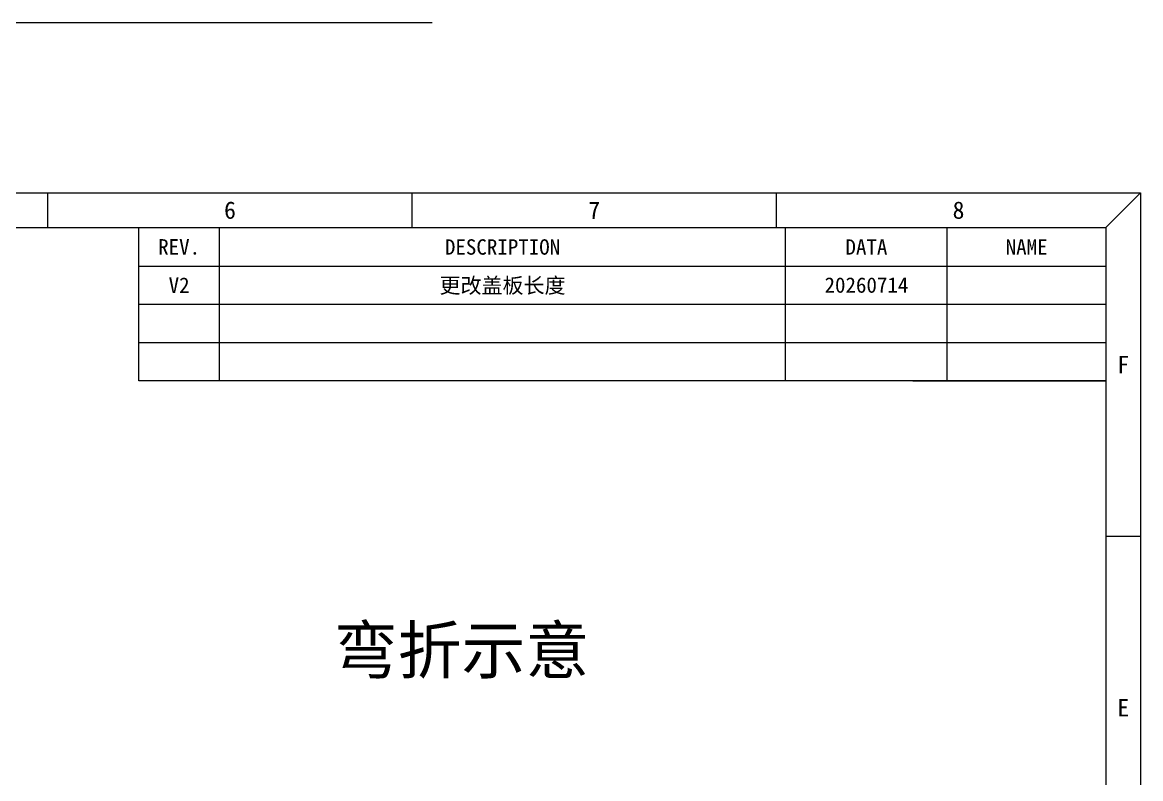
# Model space of a CAD drawing. Header units: millimetres. Extents: x 1773 to 2105, y 395 to 649.
# Drawn here: x 1977.6 to 2105, y 562.8 to 649 of the extents above; entities that cross this region are included whole.
import ezdxf
from ezdxf.enums import TextEntityAlignment as Align

# ---------------------------------------------------------------- set-up
doc = ezdxf.new("R2010")
doc.units = ezdxf.units.MM
doc.layers.add('FPC', color=40, linetype='Continuous', lineweight=20)
doc.layers.add('附料-尺寸标注', color=130, linetype='Continuous', lineweight=18)
doc.styles.add('WMF-ARIAL0', font='arial.ttf')
doc.styles.add('宋体', font='')
doc.styles.get('宋体').set_extended_font_data('SimSun')

# ---------------------------------------------------------------- blocks, each defined once
blk = doc.blocks.new('新块')
at = {"color": 1, "lineweight": 0}
blk.add_attdef('NAME', text='', height=5, dxfattribs=at).set_placement((0, 0), align=Align.MIDDLE)

msp = doc.modelspace()

# ---------------------------------------------------------------- linework, layer by layer
at = {"lineweight": 0}
for p, q in [((1980.511, 625.624), (1980.511, 629.576)), ((2022.008, 625.624), (2022.008, 629.576)), ((2063.506, 625.624), (2063.506, 629.576)), ((2101.052, 625.624), (2105.004, 629.576)), ((2000.069, 608.147), (2000.069, 625.624)), ((2064.554, 608.147), (2064.554, 625.624)), ((2082.978, 608.147), (2082.978, 625.624)), ((2101.052, 621.202), (1990.857, 621.202)), ((2101.052, 616.851), (1990.857, 616.851)), ((2101.052, 612.499), (1990.857, 612.499)), ((2101.052, 590.45), (2105.004, 590.45))]:
    msp.add_line(p, q, dxfattribs=at)
for points in [[(1773.023, 629.576), (2105.004, 629.576), (2105.004, 394.818), (1773.023, 394.818)], [(1776.975, 625.624), (2101.052, 625.624), (2101.052, 398.77), (1776.975, 398.77)], [(2101.052, 608.147), (1990.857, 608.147), (1990.857, 625.624), (2101.052, 625.624)]]:
    msp.add_lwpolyline(points, close=True, dxfattribs=at)
at = {"color": 7, "linetype": 'Continuous', "lineweight": 0}
msp.add_lwpolyline([(2079.055, 608.147), (2101.052, 608.147)], dxfattribs=at)
at = {"layer": 'FPC', "ltscale": 0.1}
msp.add_line((1842.099, 649.02), (2024.297, 649.02), dxfattribs=at)

# ---------------------------------------------------------------- block references
at = {"color": 0, "lineweight": 0}
ref = msp.add_blockref('新块', (1995.463, 623.413), dxfattribs=dict(at, xscale=0.3509391456718731, yscale=0.3509391456723279, zscale=0.3509391456715377))
ref.add_attrib('REV', 'REV.', dxfattribs={"color": 0, "lineweight": 0, "height": 1.7547}).set_placement((1995.463, 623.413), align=Align.MIDDLE)
at = {"color": 1, "lineweight": 0}
ref = msp.add_blockref('新块', (2032.311, 623.413), dxfattribs=dict(at, xscale=0.3509391456718731, yscale=0.3509391456723279, zscale=0.3509391456715377))
ref.add_attrib('DESCRIPTION', 'DESCRIPTION', dxfattribs={"lineweight": 0, "height": 1.7547}).set_placement((2032.311, 623.413), align=Align.MIDDLE)
ref = msp.add_blockref('新块', (2073.766, 623.413), dxfattribs=dict(at, xscale=0.3509391456718731, yscale=0.3509391456723279, zscale=0.3509391456715377))
ref.add_attrib('DATA', 'DATA', dxfattribs={"lineweight": 0, "height": 1.7547}).set_placement((2073.766, 623.413), align=Align.MIDDLE)
ref = msp.add_blockref('新块', (2092.015, 623.413), dxfattribs=dict(at, xscale=0.3509391456718731, yscale=0.3509391456723279, zscale=0.3509391456715377))
ref.add_attrib('NAME', 'NAME', dxfattribs={"lineweight": 0, "height": 1.7547}).set_placement((2092.015, 623.413), align=Align.MIDDLE)
at = {"color": 0, "lineweight": 0}
ref = msp.add_blockref('新块', (1995.463, 619.061), dxfattribs=dict(at, xscale=0.3509391456718731, yscale=0.3509391456723279, zscale=0.3509391456715377))
ref.add_attrib('REV', 'V2', dxfattribs={"color": 0, "lineweight": 0, "height": 1.7547}).set_placement((1995.463, 619.061), align=Align.MIDDLE)
at = {"color": 1, "lineweight": 0}
ref = msp.add_blockref('新块', (2032.311, 619.061), dxfattribs=dict(at, xscale=0.3509391456718731, yscale=0.3509391456723279, zscale=0.3509391456715377))
ref.add_attrib('DESCRIPTION', '更改盖板长度', dxfattribs={"lineweight": 0, "height": 1.7547, "style": '宋体'}).set_placement((2032.311, 619.061), align=Align.MIDDLE)
ref = msp.add_blockref('新块', (2073.766, 619.061), dxfattribs=dict(at, xscale=0.3509391456718731, yscale=0.3509391456723279, zscale=0.3509391456715377))
ref.add_attrib('DATA', '20260714', dxfattribs={"lineweight": 0, "height": 1.7547}).set_placement((2073.766, 619.061), align=Align.MIDDLE)

# ---------------------------------------------------------------- texts
at = {"lineweight": 0}
for tag, text, p in [('6', '6', (2001.26, 627.6)), ('7', '7', (2042.757, 627.6)), ('8', '8', (2084.255, 627.6)), ('F', 'F', (2103.028, 610.013)), ('E', 'E', (2103.028, 570.887))]:
    msp.add_attdef(tag, text=text, height=1.976, dxfattribs=at).set_placement(p, align=Align.MIDDLE)
at = {"layer": '附料-尺寸标注', "style": 'WMF-ARIAL0'}
msp.add_text('弯折示意', height=5.3343, dxfattribs=at).set_placement((2013.095, 574.787))

doc.saveas('drawing.dxf')
